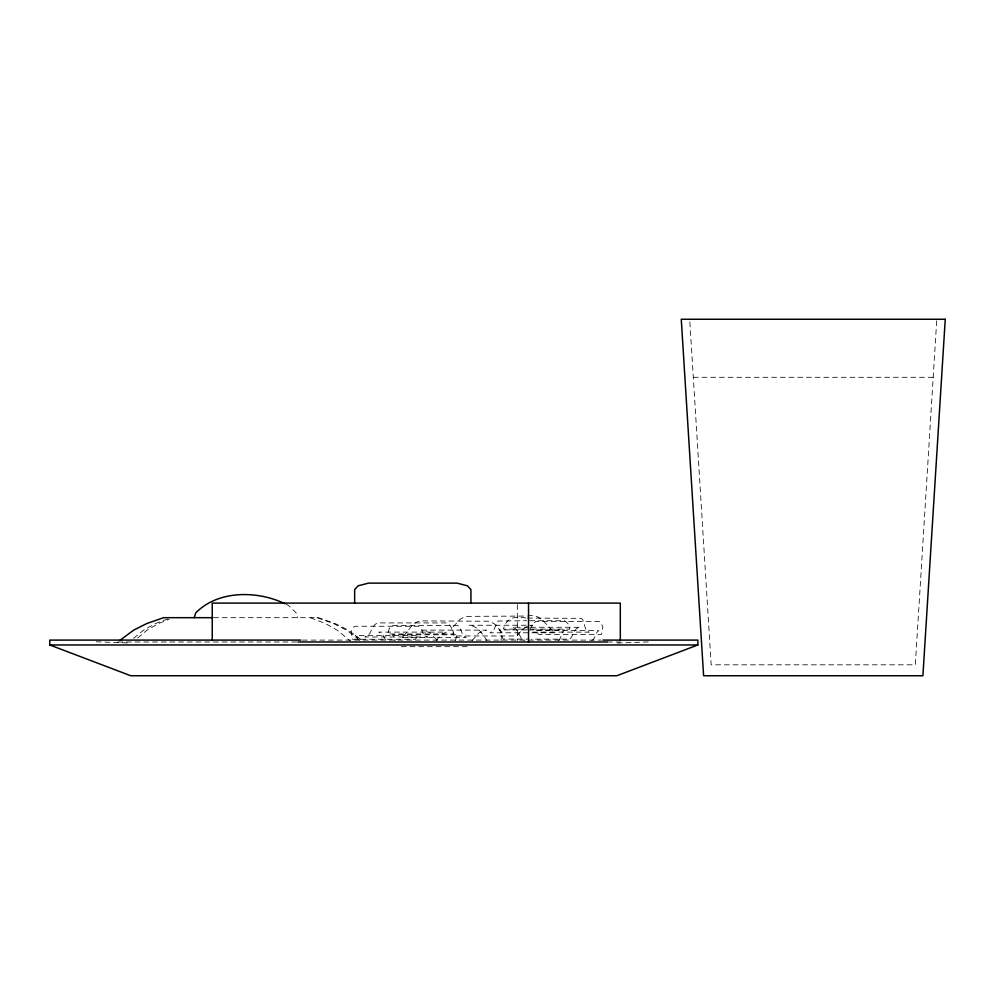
<?xml version="1.0" encoding="UTF-8"?>
<svg xmlns="http://www.w3.org/2000/svg" width="995" height="995" viewBox="0 0 995 995"><rect width="100%" height="100%" fill="white"/><g stroke="black" fill="none" stroke-linecap="round" stroke-linejoin="round"><path stroke-width="0.75" stroke-dasharray="4.97 3.73" d="M936.705 320.788L915.325 664.822L711.176 664.822L689.697 319.258M501.032 640.817L501.766 632.123L494.279 623.765L489.092 621.228L422.415 620.917C411.445 620.482 408.709 633.317 401.097 637.658L466.133 637.658L462.936 635.457L460.262 628.305L457.862 625.581L392.167 625.581L389.393 628.305L387.677 633.964L454.056 633.964L450.262 625.544L446.419 622.92L378.647 622.92C370.849 623.84 372.242 635.606 364.866 636.987L427.738 636.987C421.606 636.576 423.049 627.957 418.124 626.253L355.252 626.253L353.424 627.223L351.111 631.726L352.479 639.25L415.363 639.25L418.124 635.469L355.252 635.469L356.994 636.862L358.449 640.817M455.436 640.817L456.481 636.402L457.862 634.798L392.167 634.798L393.796 636.402L395.027 640.817M436.171 640.817L441.146 634.337L446.419 632.111L378.647 632.111L382.503 634.337L386.01 640.817M471.928 640.817L479.08 632.808L486.48 630.109L422.415 630.109L430.163 632.808L437.663 640.817M529.949 630.096L533.196 623.554L535.882 621.39L598.766 621.39L600.594 622.36L602.908 626.875L601.54 634.387L538.656 634.387L535.882 630.606L598.766 630.606C595.01 632.696 595.843 638.902 591.341 640.718M558.357 640.457C562.187 637.982 560.732 631.949 564.662 629.934L529.651 629.934M137.733 638.031L147.073 630.109L158.342 623.629L169.162 619.3M133.591 638.33L143.653 630.109L155.332 623.629L169.349 618.231M527.362 626.452L522.014 630.034L516.828 635.967L453.471 635.967L452.7 627.273L460.548 618.902L465.983 616.378L526.268 616.054M467.14 646.675L400.04 646.675M530.074 625.544L532.785 625.246L530.173 625.246M617.248 643.031L651.352 641.787M693.304 377.292L933.198 377.292M527.574 616.054C541.106 612.547 546.541 626.887 555.086 632.795L490.037 632.795L493.396 630.594L498.01 621.029L526.691 620.718M213.477 617.684L318.338 617.684L335.327 623.629L348.188 630.109L361.757 640.158M525.994 618.057C515.248 615.706 506.02 617.771 503.458 629.101L525.559 629.101M527.487 618.057L581.341 618.355C585.856 621.589 583.369 630.594 589.139 632.123L529.352 632.123M529.651 620.718L564.662 620.718L567.859 623.442L569.849 629.101L527.027 629.101M526.268 625.246L468.72 625.246C477.575 625.606 482.463 633.952 486.903 640.457M528.992 627.26L512.487 627.26C519.179 628.579 518.507 637.733 524.067 640.718M530.484 627.26L580.259 627.26C573.63 627.634 573.568 635.942 569.861 639.138L531.454 639.138M526.691 629.934L498.968 629.934L500.597 631.539L503.047 639.039L528.519 639.138M302.356 640.096L601.415 640.096M117.696 641.986L297.953 641.986M607.41 641.986L620.308 641.986M96.254 641.787L130.345 643.031M317.019 617.684L333.711 623.629L346.36 630.109L359.692 640.158M310.34 617.684L325.564 623.629L337.106 630.109L350.277 641.004M286.075 604.288L288.662 605.582L296.174 612.945L297.667 617.684M517.313 604.599L517.313 640.494"/><path stroke-width="1.49" d="M194.212 617.684L195.716 612.945C218.129 590.035 257.319 590.483 284.769 603.642M120.159 640.158L133.716 630.109L146.588 623.629L163.578 617.684L212.669 617.684M602.933 640.096L697.856 640.096L697.856 644.959L616.838 675.742L130.768 675.742L49.75 644.959L49.75 640.096L300.801 640.096M297.953 641.986L607.41 641.986M49.75 644.959L697.856 644.959M620.308 640.494L620.308 603.107L212.233 603.107L212.233 640.494M528.544 603.107L528.544 641.986M470.933 603.107L470.933 589.6L467.439 585.819L457.053 583.12L368.523 583.12L358.138 585.819L354.655 589.6L354.655 603.107M945.25 319.258L922.9 675.742L703.602 675.742L681.252 319.258L945.25 319.258"/></g></svg>
